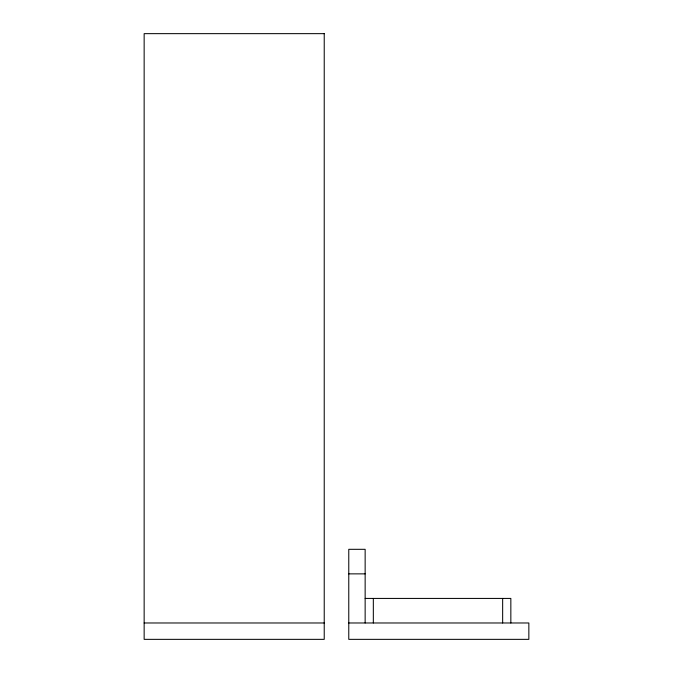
<?xml version="1.0" encoding="UTF-8"?>
<svg xmlns="http://www.w3.org/2000/svg" width="673" height="673" viewBox="0 0 673 673"><rect width="100%" height="100%" fill="white"/><g stroke="black" fill="none" stroke-linecap="round" stroke-linejoin="round"><path stroke-width="1.01" d="M348.774 573.867L365.145 573.867M365.145 598.423L510.841 598.423L510.841 622.979M144.148 622.979L324.226 622.979M348.774 622.979L528.852 622.979L528.852 639.35L348.774 639.35L348.774 549.311L365.145 549.311L365.145 622.979M502.655 598.423L502.655 622.979M373.33 598.423L373.33 622.979M324.226 33.65L144.148 33.65L144.148 639.35L324.226 639.35L324.226 33.65"/></g></svg>
